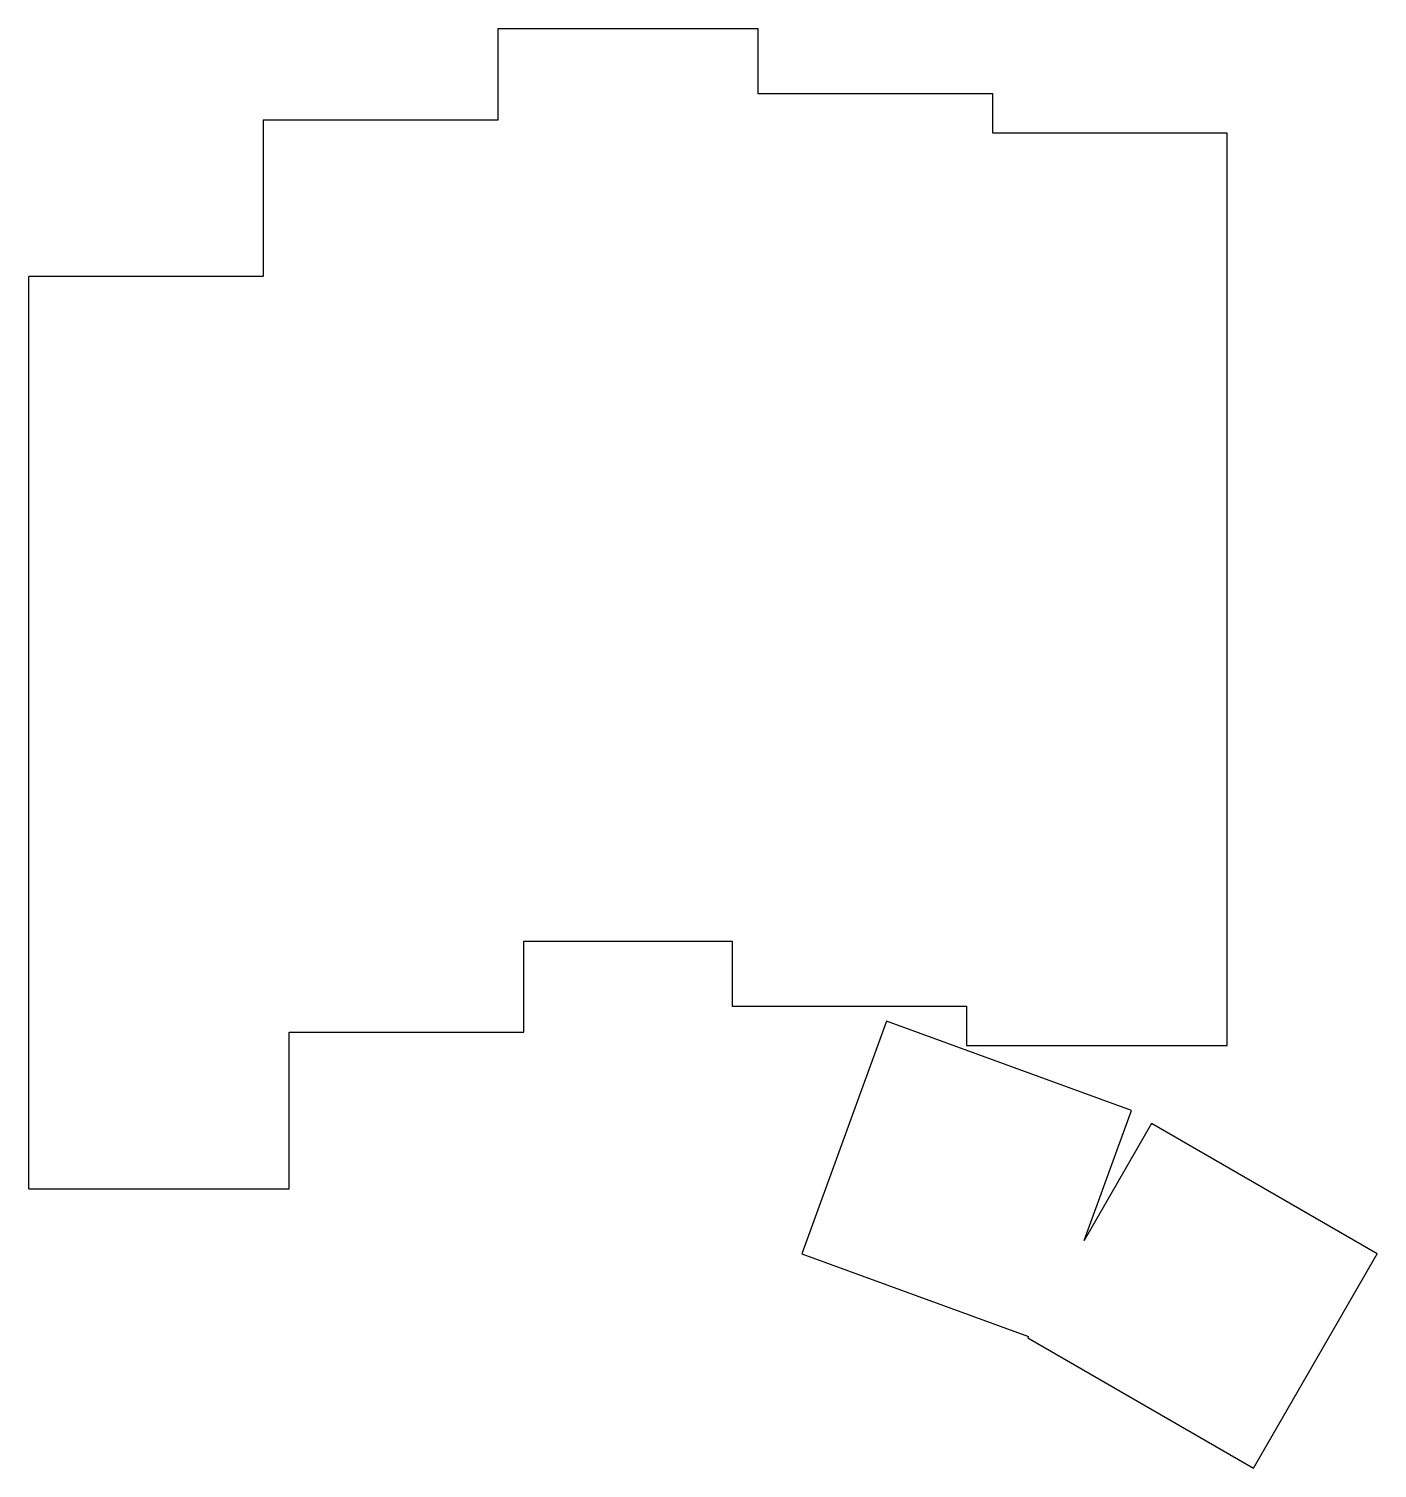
# Model space of a CAD drawing. Header units: millimetres. Extents: x -10 to 94, y -31 to 80.
import ezdxf

# ---------------------------------------------------------------- set-up
doc = ezdxf.new("R2010")
doc.units = ezdxf.units.MM

msp = doc.modelspace()

# ---------------------------------------------------------------- linework, layer by layer
for p, q in [((46, 79.5), (26, 79.5)), ((26, 79.5), (26, 72.5)), ((46, 74.5), (46, 79.5)), ((64, 74.5), (46, 74.5)), ((64, 71.5), (64, 74.5)), ((26, 72.5), (8, 72.5)), ((8, 72.5), (8, 60.5)), ((82, 71.5), (64, 71.5)), ((82, 1.5), (82, 71.5)), ((-10, -9.5), (-10, 60.5)), ((8, 60.5), (-10, 60.5)), ((28, 2.5), (28, 9.5)), ((28, 9.5), (44, 9.5)), ((44, 9.5), (44, 4.5)), ((44, 4.5), (62, 4.5)), ((62, 4.5), (62, 1.5)), ((55.85, 3.35), (49.35, -14.51)), ((74.65, -3.49), (55.85, 3.35)), ((10, -9.5), (10, 2.5)), ((10, 2.5), (28, 2.5)), ((62, 1.5), (82, 1.5)), ((71.01, -13.48), (74.65, -3.49)), ((76.2, -4.49), (71.01, -13.48)), ((93.52, -14.49), (76.2, -4.49)), ((-10, -9.5), (10, -9.5)), ((49.35, -14.51), (66.76, -20.84)), ((84.02, -30.95), (93.52, -14.49)), ((66.76, -20.84), (66.7, -20.95)), ((66.7, -20.95), (84.02, -30.95))]:
    msp.add_line(p, q)

doc.saveas('drawing.dxf')
